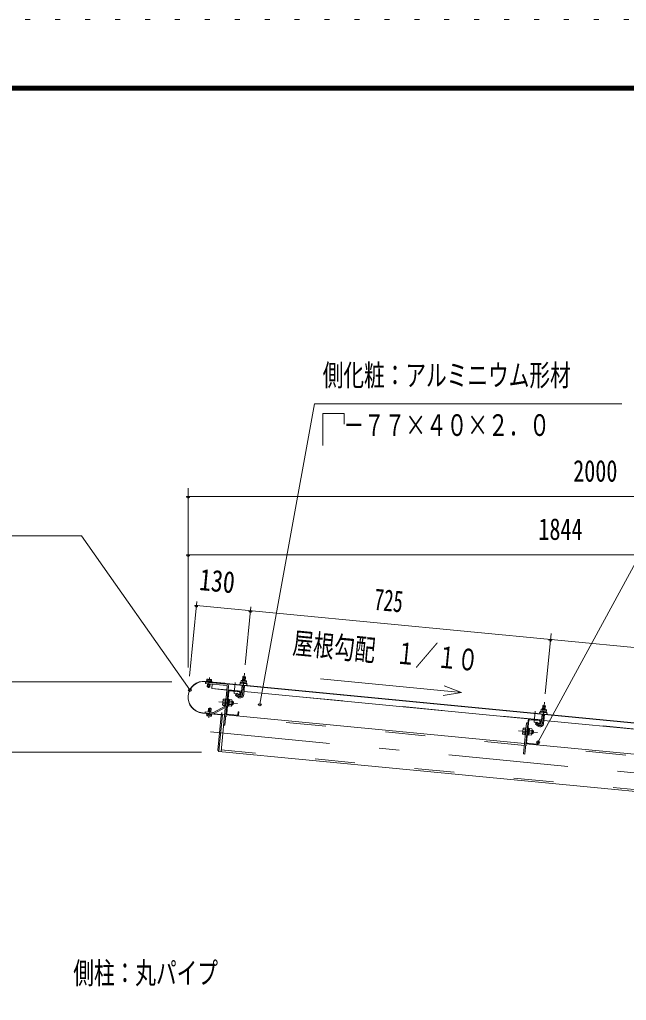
# Model space of a CAD drawing. Units: millimetres, scale not verified. Extents: x -26654 to 26660, y -10500 to 10500.
# Drawn here: x 15826 to 19476, y 4602 to 10500 of the extents above; entities that cross this region are included whole.
import ezdxf
from ezdxf.enums import TextEntityAlignment as Align

# ---------------------------------------------------------------- set-up
doc = ezdxf.new("R2010")
doc.units = ezdxf.units.MM
doc.header["$LTSCALE"] = 60
for name, pattern in [('USER2', [10, 4, -6]), ('USER3', [24, 12, -5, 2, -5]), ('USER4', [3, 0.5, -2.5])]:
    doc.linetypes.add(name, pattern=pattern)
for name, color, linetype, lineweight in [('0-6_2-02BOLD', 7, 'Continuous', 18), ('0-7_2-12HIDDEN', 3, 'USER2', 18), ('0-8_2-22CENTER', 3, 'USER3', 18), ('0-9_2-42THIN', 4, 'Continuous', 18), ('0-A_2-52DIM', 3, 'Continuous', 18), ('0-C_F-F1PAPER', 5, 'Continuous', 18), ('0-D_F-E_J_ADD', 5, 'USER4', 18)]:
    doc.layers.add(name, color=color, linetype=linetype, lineweight=lineweight)
doc.styles.add('ＭＳ ゴシック', font='')
doc.styles.get('ＭＳ ゴシック').set_extended_font_data('MS Gothic')

msp = doc.modelspace()

# ---------------------------------------------------------------- linework, layer by layer
at = {"layer": '0-6_2-02BOLD'}
for p, q in [((17169.14, 6548.23), (17184.07, 6546.8)), ((20867.22, 6141.83), (16943.61, 6519.63)), ((16957.79, 6518.26), (16957.44, 6514.65)), ((16958.57, 6523.45), (16959.41, 6532.15)), ((16969.9, 6487.21), (16971.62, 6505.24)), ((16972.38, 6513.21), (16972.72, 6516.82)), ((16972.95, 6522.08), (16973.78, 6530.78)), ((16984.81, 6512.01), (16985.17, 6515.62)), ((16985.04, 6514.38), (20867.09, 6140.58)), ((17037.43, 6098.44), (17075.15, 6490.26)), ((17075.15, 6490.25), (17064.09, 6375.47)), ((17158.93, 6442.23), (17164.22, 6497.13)), ((17165.07, 6512.36), (17166.29, 6525.11)), ((17179.15, 6495.69), (17173.87, 6440.78)), ((17182.45, 6523.56), (17181.23, 6510.81)), ((17070.76, 6444.59), (17078.71, 6443.83)), ((17084.33, 6460.37), (17071.48, 6326.98)), ((17160.75, 6461.05), (17081.11, 6468.71)), ((17147.42, 6458.31), (17088.7, 6463.97)), ((17124.01, 6436.62), (17139.88, 6425.3)), ((17151.02, 6453.94), (17149.39, 6437.02)), ((17176.56, 6468.85), (17161.64, 6470.29)), ((18964.9, 6287.32), (17175.68, 6459.61)), ((17061.74, 6371.94), (16991.66, 6334.38)), ((17060.98, 6384.74), (17049.03, 6385.9)), ((17050.82, 6404.57), (17062.77, 6403.42)), ((17081.3, 6387.19), (17086.76, 6391.69)), ((17087.24, 6396.66), (17081.78, 6392.17)), ((17100.31, 6380.96), (17085.86, 6382.35)), ((17087.66, 6401.02), (17102.1, 6399.64)), ((17106.96, 6379.7), (17108.87, 6399.6)), ((17037.85, 6319.43), (16925.37, 6330.25)), ((16925.49, 6331.5), (17037.98, 6320.67)), ((16959.37, 6322.95), (16958.54, 6314.25)), ((16972.9, 6312.89), (16973.73, 6321.58)), ((16995.44, 6327.32), (17062.95, 6363.51)), ((17040.7, 6322.91), (17041.78, 6334.11)), ((17066.73, 6319.4), (18862.93, 6146.45)), ((17075.08, 6322.62), (17133.81, 6316.96)), ((18963.09, 6268.5), (18968.37, 6323.4)), ((18969.22, 6338.64), (18970.45, 6351.39)), ((18983.31, 6321.97), (18978.02, 6267.06)), ((18986.61, 6349.83), (18985.38, 6337.08)), ((18874.92, 6270.87), (18882.87, 6270.1)), ((18888.48, 6286.64), (18875.64, 6153.26)), ((18892.85, 6290.24), (18951.58, 6284.58)), ((18980.72, 6295.12), (18965.79, 6296.57)), ((20769.05, 6113.6), (18979.83, 6285.89)), ((18865.13, 6211.02), (18853.18, 6212.17)), ((18854.98, 6230.85), (18866.93, 6229.7)), ((18883.9, 6197.29), (18879.92, 6197.67)), ((18885.46, 6213.46), (18890.92, 6217.96)), ((18891.39, 6222.94), (18885.94, 6218.44)), ((18887.8, 6237.85), (18892.79, 6237.37)), ((18890.02, 6208.62), (18904.46, 6207.23)), ((18906.26, 6225.91), (18891.81, 6227.3)), ((18911.11, 6205.97), (18913.02, 6225.88)), ((18870.89, 6145.68), (20667.09, 5972.73)), ((18879.24, 6148.89), (18937.97, 6143.24))]:
    msp.add_line(p, q, dxfattribs=at)
for points in [[(17167.03, 6526.31), (17169.14, 6548.23), (17170.51, 6549.36), (17182.94, 6548.16), (17184.07, 6546.8), (17181.96, 6524.86)], [(16943.73, 6520.87), (17059.94, 6509.68), (17059.82, 6508.44)], [(17071.42, 6503.67), (16945, 6515.84), (16944.23, 6507.88), (17070.65, 6495.71)], [(16978.91, 6531.56), (16954.51, 6533.89), (16952.22, 6532.84), (16951.39, 6524.14)], [(16956.69, 6506.68), (16954.97, 6488.64), (16957.23, 6485.92), (16967.18, 6484.96), (16969.9, 6487.21), (16954.97, 6488.64)], [(16978.91, 6531.56), (16980.96, 6530.1), (16980.14, 6521.4)], [(17073.04, 6468.36), (16981.46, 6477.17), (16984.05, 6504.05)], [(17083.11, 6489.49), (17060.75, 6257.19), (17052.79, 6257.95)], [(17189.31, 6510.03), (17190.53, 6522.78), (17188.49, 6524.23), (17160.5, 6526.93), (17158.21, 6525.89), (17156.98, 6513.15)], [(17148.59, 6437.51), (17132.72, 6448.83), (17124.01, 6436.62)], [(17149.39, 6437.02), (17153.37, 6436.64), (17155, 6453.56)], [(17063.67, 6412.76), (17051.72, 6413.92), (17049.7, 6411.08), (17046.68, 6379.73), (17048.12, 6376.56), (17060.08, 6375.41)], [(17063.82, 6372.55), (17059.84, 6372.93), (17063.91, 6415.24), (17067.89, 6414.86)], [(17075.76, 6371.4), (17079.74, 6371.02), (17083.82, 6413.32), (17079.84, 6413.7)], [(17083.65, 6411.58), (17088.63, 6411.09), (17084.9, 6372.28), (17079.91, 6372.75)], [(17084.97, 6373.01), (17099.4, 6371.62), (17101.43, 6374.45), (17104.45, 6405.81), (17103.01, 6408.97), (17088.56, 6410.36)], [(17103.89, 6400.08), (17108.87, 6399.6), (17112.25, 6395.51), (17111.04, 6383.07), (17106.96, 6379.7), (17101.98, 6380.18)], [(18971.18, 6352.58), (18973.3, 6374.51), (18988.23, 6373.08), (18986.12, 6351.14)], [(18973.3, 6374.51), (18974.66, 6375.64), (18987.1, 6374.44), (18988.23, 6373.08)], [(16988.82, 6333.81), (16942.97, 6338.22), (16942.2, 6330.25), (16988.06, 6325.84)], [(16980.92, 6320.9), (16980.09, 6312.2), (16977.79, 6311.15), (16953.4, 6313.48), (16951.35, 6314.94), (16952.18, 6323.64)], [(16975.31, 6335.11), (16977.33, 6356.4), (16962.41, 6357.82), (16960.37, 6336.54)], [(16962.41, 6357.82), (16965.13, 6360.07), (16975.08, 6359.12), (16977.33, 6356.4)], [(17046.33, 6321.37), (17038.15, 6314.62), (17018.24, 6107.82), (17024.98, 6099.64)], [(20827.89, 5733.46), (17024.98, 6099.64), (17046.33, 6321.37), (17058.77, 6320.17)], [(17041.78, 6334.11), (17043.02, 6334), (17041.95, 6322.8)], [(17138.18, 6320.56), (17139.81, 6337.48), (17143.79, 6337.1), (17142.16, 6320.18)], [(18993.46, 6336.31), (18994.69, 6349.06), (18992.64, 6350.52), (18964.65, 6353.21), (18962.36, 6352.17), (18961.14, 6339.42)], [(18884.5, 6287.02), (18864.9, 6083.47), (18856.94, 6084.23), (18874.91, 6270.87)], [(18952.75, 6263.79), (18936.88, 6275.11), (18928.17, 6262.9), (18944.04, 6251.58)], [(18955.18, 6280.22), (18953.55, 6263.3), (18957.53, 6262.91), (18959.16, 6279.83)], [(18867.83, 6239.04), (18855.87, 6240.19), (18853.86, 6237.35), (18850.84, 6206), (18852.28, 6202.84), (18864.23, 6201.68)], [(18867.97, 6198.82), (18863.99, 6199.21), (18868.07, 6241.51), (18872.05, 6241.13)], [(18883.9, 6197.29), (18887.98, 6239.59), (18883.99, 6239.98)], [(18892.79, 6237.37), (18889.04, 6198.56), (18884.07, 6199.04)], [(18908.6, 6232.08), (18905.58, 6200.73), (18903.56, 6197.89), (18889.12, 6199.29)], [(18908.6, 6232.08), (18907.16, 6235.25), (18892.72, 6236.64)], [(18906.13, 6206.45), (18911.11, 6205.97), (18915.2, 6209.34)], [(18915.2, 6209.34), (18916.4, 6221.79), (18913.02, 6225.88), (18908.05, 6226.36)], [(18942.33, 6146.84), (18943.96, 6163.75), (18947.95, 6163.37), (18946.32, 6146.45)]]:
    msp.add_lwpolyline(points, dxfattribs=at)
for points in [[(16981.32, 6521.29), (16980.94, 6517.3), (16949.82, 6520.27), (16950.21, 6524.25)], [(17153.24, 6513.5), (17152.86, 6509.53), (17192.67, 6505.69), (17193.05, 6509.67)], [(16982.48, 6324.77), (16982.11, 6320.79), (16950.99, 6323.75), (16951.37, 6327.73)], [(18957.4, 6339.78), (18997.21, 6335.94), (18996.83, 6331.96), (18957.01, 6335.8)]]:
    msp.add_lwpolyline(points, close=True, dxfattribs=at)
for centre, radius, start, end in [((16934.55, 6425.56), 95.75, 84.49997, 264.49997), ((16934.55, 6425.56), 94.5, 84.49997, 264.49997), ((16955.39, 6527.98), 5.79, 46.00594, 84.55217), ((16964.69, 6511.54), 21.27, 64.72084, 104.38129), ((16976.93, 6525.93), 5.79, 84.55217, 123.0836), ((17070.17, 6490.73), 5, 354.49998, 84.49997), ((17070.17, 6490.73), 13, 354.49998, 84.49997), ((17154.86, 6504.31), 5, 84.4998, 264.4998), ((17161.68, 6519.6), 7.19, 50.11574, 110.11574), ((17171.92, 6498.84), 26.87, 66.91203, 102.08795), ((17185.93, 6517.26), 7.19, 58.88425, 118.88425), ((17189.71, 6500.95), 5, 264.50061, 84.50061), ((17088.31, 6459.98), 8, 84.4973, 174.4973), ((17088.31, 6459.98), 4, 84.4973, 174.4973), ((17152.4, 6442.85), 21.56, 234.5, 354.5), ((17147.04, 6454.32), 4, 354.5092, 84.50122), ((17147.04, 6454.32), 8, 354.50143, 84.50122), ((17152.4, 6442.85), 6.57, 234.5, 354.5), ((17054, 6380.7), 7.19, 133.77223, 174.49905), ((17074.21, 6392.9), 26.15, 153.47365, 195.52446), ((17056.7, 6408.72), 7.19, 174.49905, 215.22588), ((17059.61, 6375.9), 4.5, 298.20261, 313.75566), ((17094.43, 6376.81), 7.19, 354.49905, 35.22588), ((17076.91, 6392.64), 26.15, 333.47365, 15.52446), ((17097.13, 6404.83), 7.19, 313.77223, 354.49905), ((16955.38, 6319.11), 5.79, 264.55217, 303.0836), ((16967.62, 6333.5), 21.27, 244.72084, 284.38129), ((16976.92, 6317.05), 5.79, 226.00594, 264.55217), ((16989.3, 6338.78), 13, 264.49997, 298.1879), ((16989.3, 6338.78), 5, 264.49997, 298.18448), ((17038.22, 6323.15), 3.75, 264.49997, 354.49997), ((17038.22, 6323.15), 2.5, 264.49997, 354.49997), ((17075.46, 6326.6), 8, 174.4973, 264.48845), ((17075.46, 6326.6), 4, 174.4973, 264.48845), ((17134.2, 6320.94), 8, 264.49953, 354.50208), ((17134.2, 6320.94), 4, 264.49953, 354.5092), ((18959.02, 6330.59), 5, 84.4998, 264.4998), ((18965.84, 6345.87), 7.19, 50.11574, 110.11574), ((18976.08, 6325.12), 26.87, 66.91203, 102.08795), ((18990.08, 6343.54), 7.19, 58.88425, 118.88425), ((18993.86, 6327.23), 5, 264.50061, 84.50061), ((18892.47, 6286.26), 8, 84.4973, 174.4973), ((18892.47, 6286.26), 4, 84.4973, 174.4973), ((18956.56, 6269.13), 21.56, 234.5, 354.5), ((18951.19, 6280.6), 4, 354.5092, 84.50122), ((18951.19, 6280.6), 8, 354.50143, 84.50122), ((18956.56, 6269.13), 6.57, 234.5, 354.5), ((18858.15, 6206.98), 7.19, 133.77223, 174.49905), ((18878.37, 6219.17), 26.15, 153.47365, 195.52446), ((18860.85, 6235), 7.19, 174.49905, 215.22588), ((18881.06, 6218.91), 26.15, 333.47365, 15.52446), ((18898.59, 6203.08), 7.19, 354.49905, 35.22588), ((18901.28, 6231.1), 7.19, 313.77223, 354.49905), ((18879.62, 6152.87), 8, 174.4973, 264.48845), ((18879.62, 6152.87), 4, 174.4973, 264.48845), ((18938.35, 6147.22), 8, 264.49953, 354.50208), ((18938.35, 6147.22), 4, 264.49953, 354.5092)]:
    msp.add_arc(centre, radius, start, end, dxfattribs=at)
at = {"layer": '0-7_2-12HIDDEN'}
for p, q in [((17073.16, 6469.6), (16981.58, 6478.42)), ((17160.87, 6462.29), (17081.23, 6469.95)), ((18965.02, 6288.57), (17175.8, 6460.85)), ((18861.92, 6136), (17065.73, 6308.95)), ((20769.17, 6114.85), (18979.95, 6287.13)), ((20666.07, 5962.27), (18869.89, 6135.23)), ((20828.9, 5743.91), (17038.43, 6108.89))]:
    msp.add_line(p, q, dxfattribs=at)
at = {"layer": '0-8_2-22CENTER'}
for p, q in [((17178.8, 6570.3), (17166.4, 6441.51)), ((16961.91, 6482.7), (16967.73, 6543.16)), ((17116.86, 6448.69), (17123.23, 6514.89)), ((17144.24, 6431.41), (17120.32, 6448.46)), ((17023.3, 6397.8), (17136.53, 6386.89)), ((18970.55, 6267.78), (18982.96, 6396.58)), ((16970.41, 6362.33), (16964.58, 6301.88)), ((18921.01, 6274.97), (18927.38, 6341.16)), ((18924.48, 6274.74), (18948.39, 6257.68)), ((16973.44, 6216.49), (20838.57, 5844.33)), ((18940.68, 6213.17), (18827.46, 6224.08))]:
    msp.add_line(p, q, dxfattribs=at)
for centre in [(17152.4, 6442.85), (18956.56, 6269.13)]:
    msp.add_arc(centre, 14.06, 234.5, 354.5, dxfattribs=at)
at = {"layer": '0-9_2-42THIN'}
for p, q in [((17170.51, 6549.36), (17168.27, 6526.19)), ((17180.72, 6524.98), (17182.95, 6548.16)), ((16956.78, 6486.46), (16958.68, 6506.49)), ((16959.44, 6514.45), (16959.79, 6518.07)), ((16969.63, 6505.43), (16967.72, 6485.41)), ((16970.74, 6517.01), (16970.39, 6513.4)), ((17162.88, 6470.17), (17165.46, 6497.01)), ((17161.19, 6465.64), (17162.88, 6470.17)), ((17109.69, 6381.95), (17102.22, 6382.67)), ((17103.65, 6397.6), (17111.12, 6396.88)), ((18974.66, 6375.64), (18972.43, 6352.46)), ((18984.87, 6351.26), (18987.1, 6374.44)), ((16964.58, 6359.63), (16962.37, 6336.35)), ((16973.32, 6335.3), (16975.54, 6358.58)), ((18913.84, 6208.22), (18906.37, 6208.94)), ((18907.81, 6223.87), (18915.27, 6223.15))]:
    msp.add_line(p, q, dxfattribs=at)
for points in [[(17177.9, 6495.81), (17175.32, 6468.97), (17176.12, 6464.2)], [(18965.35, 6291.92), (18967.04, 6296.44), (18969.62, 6323.28)], [(18982.06, 6322.09), (18979.48, 6295.25), (18980.27, 6290.48)]]:
    msp.add_lwpolyline(points, dxfattribs=at)
at = {"layer": '0-A_2-52DIM'}
for p, q in [((20048.87, 8189.93), (18944.99, 6156.37)), ((16838.87, 7682.47), (16838.87, 6603.74)), ((16848.87, 7632.46), (16828.87, 7632.46)), ((21838.87, 7632.46), (16838.87, 7632.46)), ((16848.87, 7282.46), (16828.87, 7282.46)), ((16838.87, 7282.46), (21838.87, 7282.46)), ((16848.02, 6551.99), (16891.24, 7000.9)), ((16898.95, 6977.09), (16878.95, 6977.09)), ((16888.95, 6977.09), (20823.25, 6598.25)), ((17183.59, 6620.07), (17217.23, 6969.51)), ((17224.95, 6945.7), (17204.95, 6945.7)), ((18987.75, 6446.36), (19022.69, 6809.3)), ((19029.1, 6771.97), (19009.1, 6771.97)), ((15011.37, 6517.43), (16740.98, 6517.43)), ((18484.62, 6454.21), (17635.04, 6536.01)), ((16860.82, 6470.46), (16840.82, 6470.46)), ((17280.32, 6384.25), (17260.32, 6384.25)), ((18954.99, 6156.37), (18934.99, 6156.37)), ((16920.5, 6094.92), (15361.37, 6094.92))]:
    msp.add_line(p, q, dxfattribs=at)
for points in [[(17270.32, 6384.25), (17598.87, 8189.93), (19448.87, 8189.93)], [(17648.87, 7939.93), (17648.87, 8131.37), (17777.65, 8131.37), (17777.65, 8066.98)], [(16850.82, 6470.46), (16198.87, 7394.93), (13598.87, 7394.93)], [(18373.66, 6435.64), (18484.62, 6454.21), (18379.24, 6493.61)]]:
    msp.add_lwpolyline(points, dxfattribs=at)
for centre in [(16838.87, 7632.46), (16838.87, 7282.46), (16888.95, 6977.09), (17214.95, 6945.7), (19019.1, 6771.97), (16850.82, 6470.46), (17270.32, 6384.25), (18944.99, 6156.37)]:
    msp.add_arc(centre, 10, 180, 0, dxfattribs=at)
at = {"layer": '0-C_F-F1PAPER'}
for points in [[(26160.28, -10000), (26160.28, 10100), (-2539.72, 10100), (-2539.72, -10000)], [(26157.78, -9997.5), (26157.78, 10097.5), (-2537.22, 10097.5), (-2537.22, -9997.5)], [(26155.28, -9995), (-2534.72, -9995), (-2534.72, 10095), (26155.28, 10095)], [(26152.78, -9992.5), (26152.78, 10092.5), (-2532.22, 10092.5), (-2532.22, -9992.5)], [(26150.28, -9990), (-2529.72, -9990), (-2529.72, 10090), (26150.28, 10090)], [(26147.78, -9987.5), (26147.78, 10087.5), (-2527.22, 10087.5), (-2527.22, -9987.5)], [(26145.28, -9985), (-2524.72, -9985), (-2524.72, 10085), (26145.28, 10085)], [(26142.78, -9982.5), (26142.78, 10082.5), (-2522.22, 10082.5), (-2522.22, -9982.5)], [(26140.28, -9980), (26140.28, 10080), (-2519.72, 10080), (-2519.72, -9980)], [(26137.78, -9977.5), (26137.78, 10077.5), (-2517.22, 10077.5), (-2517.22, -9977.5)], [(26135.28, -9975), (-2514.72, -9975), (-2514.72, 10075), (26135.28, 10075)]]:
    msp.add_lwpolyline(points, close=True, dxfattribs=at)
at = {"layer": '0-D_F-E_J_ADD'}
msp.add_lwpolyline([(26660.28, -10500), (-3039.72, -10500), (-3039.72, 10500), (26660.28, 10500)], close=True, dxfattribs=at)

# ---------------------------------------------------------------- texts
at = {"layer": '0-A_2-52DIM', "color": 7, "style": 'ＭＳ ゴシック'}
for s, width, p in [('側化粧：アルミニウム形材', 0.7, (17648.87, 8257.7)), ('\u3000－７７×４０×２．０', 0.7, (17648.87, 7957.69)), ('2000', 0.75, (19155.84, 7682.46)), ('1844', 0.75, (18946.32, 7332.46)), ('側柱：丸パイプ', 0.7, (16148.87, 4662.69))]:
    msp.add_text(s, height=130.2, dxfattribs=dict(at, width=width)).set_placement(p, align=Align.BOTTOM_LEFT)
for s, width, p in [('130', 0.8, (16898.6, 7031.67)), ('725', 0.65, (17949.78, 6912.61)), ('屋根勾配\u3000１／１０', 0.7, (17460.5, 6649.91))]:
    msp.add_text(s, height=130.2, rotation=354.5, dxfattribs=dict(at, width=width)).set_placement(p, align=Align.BOTTOM_LEFT)

doc.saveas('drawing.dxf')
